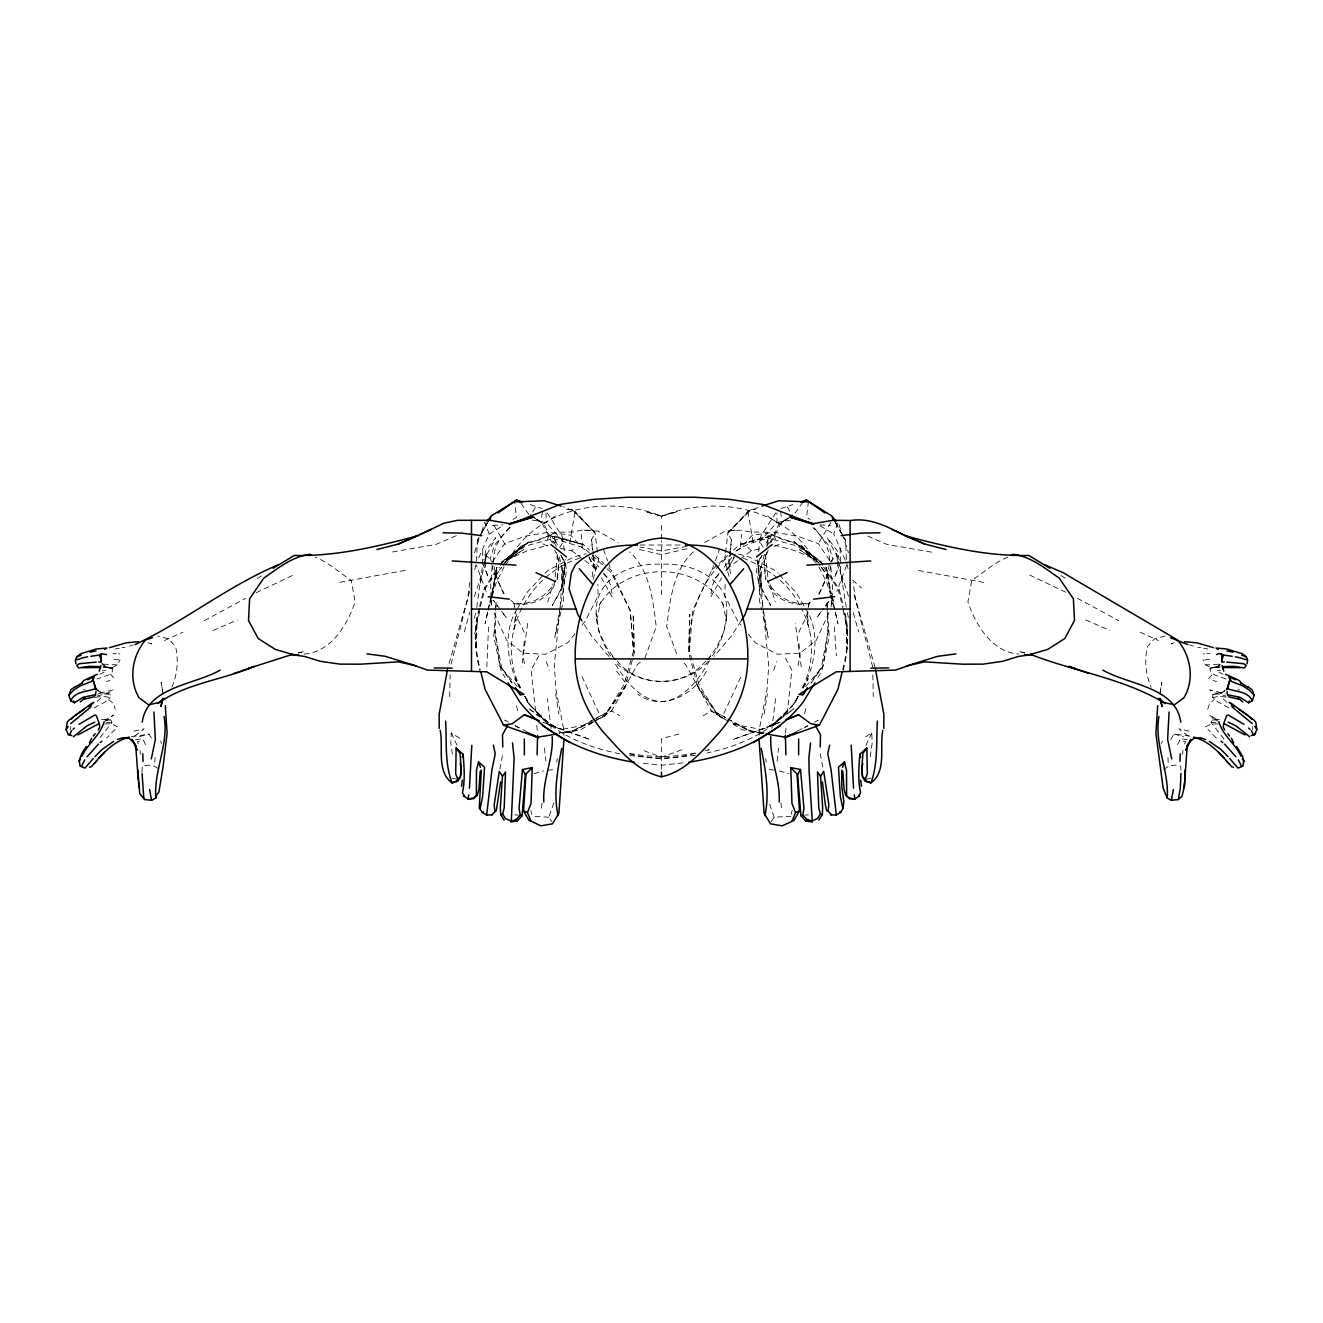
<?xml version="1.0" encoding="UTF-8"?>
<svg xmlns="http://www.w3.org/2000/svg" width="1323" height="1323" viewBox="0 0 1323 1323"><rect width="100%" height="100%" fill="white"/><g stroke="black" fill="none" stroke-linecap="round" stroke-linejoin="round"><path stroke-width="0.75" stroke-dasharray="5 3.75" d="M661.5 594.821L661.517 540.958M661.517 539.056L661.517 523.743M1252.683 730.015L1252.683 726.674M758.641 551.559L759.683 541.653L776.915 522.502L776.948 512.977M661.55 518.302L661.55 516.268C712.799 495.249 782.075 505.915 812.206 556.355L793.866 541.537L821.864 562.225M725.12 584.369L724.954 596.011L737.738 621.066L741.029 625.184M449.721 696.609L450.134 674.928M141.925 772.185L142.272 766.083L148.06 765.107L154.328 766.166L159.455 769.44M476.727 607.323L482.465 566.244M482.515 564.21L482.895 547.954M759.154 735.323L759.303 729.32L767.042 689.663L768.713 665.585L762.412 601.899L760.278 566.889L759.336 600.146L761.684 609.986M485.508 562.225L485.293 569.485L488.419 577.506L482.994 563.912M485.558 560.406L486.566 553.593L485.061 560.836M512.067 682.833L501.615 667.503L495.1 632.741L495.761 612.698M495.927 607.307L496.108 602.015L493.777 636.727L501.07 670.761L505.088 677.624M154.841 762.329L155.023 757.467M1228.802 707.904L1217.805 701.885L1212.761 697.453L1212.86 694.459L1214.878 693.103L1221.476 692.888L1225.33 694.095M476.561 561.217L477.305 540.727L478.661 538.163M459.61 738.217L451.226 732.925L450.829 743.179L452.731 756.69M1182.712 754.275L1182.911 750.422M488.534 626.937L486.715 669.835M557.512 554.569L555.164 576.712M557.43 579.689L559.017 561.018L556.173 552.154M785.564 733.289L786.193 725.302M492.222 566.426L490.701 582.815L491.031 598.228M787.168 713.709L791.898 670.066L784.092 655.646M730.412 551.327L729.188 564.706L730.875 576.828M730.594 549.409L731.47 539.867L727.931 532.937L747.875 511.455L760.064 506.676M557.099 578.168L558.819 561.233L554.734 549.955M757.814 559.48L756.574 571.371L768.216 637.554L762.147 611.954M524.305 641.324L522.833 654.984L524.95 665.601M775.559 698.643L771.888 728.477M777.081 761.138L778.602 748.14M808.419 501.417L806.55 517.31L809.957 519.41M491.081 600.146L491.908 606.959M569.684 543.207L575.125 511.455L562.937 506.676M541.438 808.171L542.083 802.896M725.285 554.585L724.574 560.505L729.899 579.457M725.533 552.617L727.931 532.937L750.687 509.653L756.326 509.537M870.269 756.69L872.171 743.179L871.774 732.925L863.39 738.217M487.691 612.185L485.078 623.53L496.753 570.775L492.999 589.363L496.638 567.352L491.048 606L490.618 602.693M740.268 546.68L741.872 534.161M469.781 582.368L467.681 598.277L447.918 667.536M735.158 554.139L730.428 564.326L725.864 570.411L727.567 569.469L729.386 555.643M729.651 553.676L731.47 539.867M527.662 623.414L521.742 666.875M808.634 606.596L809.13 602.957L811.925 600.278M556.768 762.197L557.264 758.592M592.125 576.828L593.812 564.706L592.588 551.327M807.873 611.987L807.51 623.067L809.312 629.798M811.065 683.048L822.906 666.329L828.347 629.781L821.385 667.47L810.916 682.817M504.939 565.169L521.874 545.704L551.36 534.79L583.575 544.696L589.396 550.087M541.57 517.227L542.447 511.538M769.672 543.29L779.049 523.891L792.527 515.49M514.515 622.703L515.441 616.766M1159.924 694.426L1161.842 682.387L1160.122 692.094M764.115 714.089L767.39 693.814M484.698 562.655L485.673 556.768L495.794 537.684L485.888 550.5L483.821 560.092M492.999 589.363L493.479 586.569M499.896 769.192L502.806 753.614M474.494 618.155L475.619 612.698M480.431 583.129L486.566 553.593M488.137 610.3L491.164 596.888M491.594 594.937L495.877 575.406L501.268 567.352M103.045 666.66L112.075 667.652L112.372 671.72L108.453 674.962L97.042 678.997M474.775 633.535L480.084 609.622M791.253 814.356L792.146 810.387M553.824 802.796L548.813 817.184L551.823 821.682M469.648 591.447L450.3 667.04M474.725 569.717L476.098 563.796M843.148 670.381C848.671 650.354 849.515 628.425 843.892 608.382M560.853 611.954L554.784 637.554L566.426 571.371L565.186 559.48M561.316 609.986L563.664 600.146L562.722 566.889L560.588 601.899L554.287 665.585L555.958 689.663L563.697 729.32L563.846 735.323M804.582 713.659L806.451 705.92M842.718 669.686C847.398 651.214 849.598 630.856 844.057 612.417M479.108 608.382C473.485 628.425 474.329 650.354 479.852 670.381M479.571 606.48L483.788 589.38L497.878 567.319M479.918 608.563C473.402 628.193 475.189 649.891 480.282 669.686M480.414 606.645L484.83 589.33L499.449 567.187M764.446 554.172L761.535 565.417L760.841 586.635L770.648 605.454L758.526 584.22L758.129 562.655L761.866 555.577M766.86 544.811L768.795 537.32L765.62 544.861M1161.644 743.592L1162.305 741.045M513.688 629.798L515.49 623.067L515.127 611.987M644.863 658.11L656.274 626.705C652.901 600.89 650.255 570.626 629.665 551.873M464.34 631.914L469.847 612.169M593.101 579.457L598.426 560.505L597.715 554.585M547.788 602.015L552.898 584.501M1177.536 744.601L1180.761 738.664L1187.376 739.789M489.89 602.742L491.61 597.235M492.189 595.4L496.224 582.567L504.063 566.922M766.827 552.154L763.983 561.018L765.57 579.689M474.345 596.706L482.333 572.346M798.05 665.601L800.167 654.984L798.695 641.324M831.092 606.959C833.953 593.911 831.803 579.788 830.778 566.426M1207.701 709.244L1209.586 703.538L1214.332 699.487M723.896 713.428L740.979 676.599M474.494 552.7L480.96 533.599M481.622 531.681L484.863 522.138L489.196 534.128L477.735 560.092M101.59 719.547L108.817 719.365L110.983 720.076L112.008 722.457L98.944 739.144M773.641 670.298L776.7 661.632M846.588 565.301L836.814 591.596M845.265 560.092L833.804 534.128L838.137 522.138L841.378 531.681M711.923 570.23L714.668 562.688M715.346 560.803L719.464 549.475M768.266 549.955L764.181 561.233L765.901 578.168M829.008 612.549L816.291 640.282L799.968 653.165L777.329 654.257L755.218 642.697L747.958 633.75M719.051 573.438L715.247 578.168L711.708 587.395L710.732 597.136L721.663 577.771M840.006 563.912L834.581 577.506L837.707 569.485L837.492 562.225M818.887 593.564C832.217 568.443 835.623 548.384 812.851 527.53M547.424 539.387L549.045 535.435L583.575 544.696L549.045 535.435M97.67 694.095L101.524 692.888L108.122 693.103L110.14 694.459L110.239 697.453L102.516 696.262L96.099 702.447M760.08 558.074L757.715 563.73L760.841 586.635L758.129 562.655L757.715 563.73L762.197 555.147M1224.056 739.144L1210.992 722.457L1212.017 720.076L1214.183 719.365L1221.41 719.547M833.771 599.435L831.952 606L831.224 600.162M770.036 538.329L771.64 534.79L801.126 545.704L822.327 563.73L797.67 546.134L768.283 538.147L770.036 538.329C716.305 545.754 686.29 601.684 689.432 652.256L692.624 610.598L711.741 570.279L717.562 564.904M865.904 745.345L871.774 732.925M171.858 687.183C177.414 674.515 178.704 659.995 175.562 646.484L168.418 638.744L157.685 636.049M798.794 632.278L806.484 616.386L809.13 602.957C791.766 606.43 774.253 595.35 766.943 579.788M1170.739 739.557L1173.997 734.116L1191.477 736.316M830.761 522.453L817.614 544.795M798.05 696.361L794.462 703.522L773.492 725.583L794.462 703.522L798.265 696.659M802.532 687.414C814.538 663.799 814.588 632.295 801.639 609.06M1225.958 678.997L1214.547 674.962L1210.628 671.72L1210.016 668.892L1216.614 667.751L1220.451 663.402M592.406 549.409L591.53 539.867L595.069 532.937L575.125 511.455M1184.532 743.923L1185.64 741.756L1179.421 740.4M770.995 542.43L780.52 524.09L788.128 518.269M766.662 546.564L769.358 541.421L767.489 544.96M819.02 594.573L829.901 570.279L832.564 558.108L828.727 545.489L811.28 524.305M538.908 655.646L531.102 670.066L535.832 713.709M640.299 662.128L637.256 664.791L611.673 710.914L594.556 721.366M803.011 688.092L808.204 678.716L803.094 687.53M481.489 533.086L487.145 522.916M727.567 569.469L734.215 557.496M709.508 660.756C698.809 679.096 684.669 699.669 661.483 701.802C638.744 699.718 624.671 679.757 614.054 661.798M103.095 667.454L112.075 667.652L117.201 664.907L120.046 659.846M477.305 540.727L479.224 537.37M480.183 535.699L487.84 522.254M532.855 511.836L535.683 506.907M481.671 532.921L487.707 522.453M793.353 704.663L798.166 696.328M802.978 687.993C815.514 664.791 820.806 632.377 805.922 609.06M797.984 696.328L792.874 705.142L770.73 726.476L793.965 708.764L767.075 727.501L732.727 739.623L780.057 722.242M554.618 584.485C548.334 599.551 529.316 606.959 513.936 603.437L512.811 602.56M817.928 677.608L821.947 670.744L829.223 636.694L826.925 601.982L827.09 607.29M517.095 609.06C502.194 632.361 507.486 664.774 520.005 687.977M517.921 607.637L526.769 592.721L543.538 574.794M559.629 547.557L563.317 541.653L561.977 535.947L547.11 512.729M775.89 512.729L761.023 535.947L759.683 541.653L763.371 547.557M556.057 579.788C548.747 595.35 531.234 606.43 513.87 602.957L511.075 600.278M712.469 655.91C724.243 637.951 730.759 615.162 724.227 594.044C711.559 571.47 686.091 563.151 661.5 564.243C636.016 562.97 605.818 572.859 597.715 599.302C592.869 618.866 599.981 639.406 610.498 655.877M740.946 621.049L731.189 636.297L714.122 656.357M500.574 565.533L503.898 560.539L528.39 542.447L538.941 540.231L556.04 532.226L572.942 532.011L581.971 530.159L597.88 531.118L618.37 542.562M771.177 821.682L774.187 817.184L790.807 816.341M492.536 561.779L504.609 543.637L525.975 536.03L548.466 532.309L570.676 535.154L582.567 548.251L586.271 550.732M607.819 710.815L626.441 684.123M707.722 659.598L716.454 647.476L723.979 631.551L726.823 613.872L726.327 620.322L722.408 601.998L723.714 605.355C698.445 560.505 624.539 560.505 599.286 605.355L600.592 601.998L596.673 620.338L596.16 613.855L599.005 631.551L606.529 647.46L615.261 659.565M510.149 527.53C487.377 548.384 490.783 568.443 504.113 593.564M825.271 606.298L829.653 600.245L822.493 609.804M1210.016 668.892L1210.925 667.652L1219.955 666.66M495.877 575.406L501.698 567.534M502.856 565.963L507.503 559.646L523.428 549.657L504.51 562.507L507.503 559.646L526.752 551.013L547.954 545.258L547.061 545.274M821.318 611.391L816.605 617.725L819.797 613.872M509.553 527.182L494.273 545.489L490.436 558.108L493.099 570.279L503.98 594.573M802.945 502.029L794.114 514.465M706.399 671.274C693.599 695.17 662.492 711.741 637.884 694.36M94.198 707.904L105.195 701.885L110.239 697.453M581.971 625.184L585.262 621.066L598.046 596.011L597.88 584.369M724.094 567.137L731.669 557.678M575.042 633.75L567.782 642.697L545.671 654.257L523.032 653.165L506.709 640.282L494.058 612.698M707.739 659.78L711.113 655.795L707.16 659.681M805.608 686.637L822.906 666.329M1208.627 678.6L1212.728 674.002M115.035 729.436L106.634 738.036M830.116 562.143L837.244 554.817M727.931 532.937L750.687 509.653M715.247 578.168L719.662 573.669M705.837 660.987C683.958 688.076 639.026 688.076 617.13 660.987M544.944 573.306L547.772 570.527L574.562 556.636L586.254 553.725M786.854 711.493C766.53 734.827 736.464 746.585 706.895 753.052M560.291 548.235L571.619 550.765L575.257 547.325M504.51 562.507L521.758 546.465M719.017 563.548L727.766 555.478M733.604 550.087L739.425 544.696L773.955 535.435L775.576 539.387M708.235 661.384C683.412 688.142 639.555 688.142 614.748 661.351M693.335 551.889C672.729 570.643 670.1 600.89 666.676 626.722L677.591 656.158M1216.614 667.751L1221.41 663.584M521.874 545.704L500.673 563.73L525.33 546.134L554.717 538.147L552.964 538.329L551.36 534.79M1212.86 694.459L1220.517 693.682L1225.859 689.647M555.362 516.02L543.72 524.007L533.698 517.624M810.189 602.56L809.064 603.437C793.684 606.959 774.666 599.551 768.382 584.485M501.136 562.225L529.134 541.537L510.794 556.355C540.942 505.849 610.267 495.265 661.55 516.268L677.574 511.521L661.55 516.02L645.492 511.554L661.55 516.268M726.625 568.973L738.184 560.472M739.822 559.265L751.381 550.765L762.71 548.235M767.638 516.02L779.28 524.007L792.444 514.763M736.729 550.732L740.433 548.251L752.324 535.154L774.517 532.309L797.025 536.03L818.391 543.637L830.464 561.779M257.191 578.647L261.971 575.522M1220.517 693.682L1226.834 689.597M779.28 524.007L789.302 517.624M1163.545 769.44L1168.672 766.166L1174.94 765.107L1180.728 766.083L1181.075 772.185M489.196 534.128L502.823 525.727M513.043 519.41L516.45 517.31L514.581 501.417M592.836 722.408L580.863 729.717L560.654 733.537M593.051 722.126L589.661 724.161L561.432 729.535L542.943 722.259M594.738 721.101L611.673 710.914L619.776 715.776M703.224 715.776L711.327 710.914L724.872 719.067M83.531 689.944L84.97 689.101M704.63 542.562L725.136 531.102L741.029 530.176L750.042 532.011L766.96 532.226L784.059 540.231L794.61 542.447L819.102 560.539L822.426 565.533M591.877 720.87L574.992 730.561L559.05 733.62M593.564 719.91L606.761 712.518M1007.812 557.115C994.152 562.672 983.849 572.363 971.727 580.4L967.907 601.882C975.712 625.051 991.919 652.007 1018.71 654.058M103.938 672.249L99.953 674.201M204.354 620.619L245.565 598.31M803.987 727.997L807.526 726.062M814.588 722.209L818.11 720.274L814.77 721.945M594.655 719.017L572.942 730.842L561.365 732.925M596.458 718.042L606.827 712.386L604.363 716.404L595.118 720.655M256.199 592.704L293.276 575.075M797.571 730.941L807.89 725.55M456.286 535.683L436.044 544.414L391.476 552.154M1205.451 726.922L1211.471 723.813L1218.351 723.946M104.484 721.432L108.817 719.365L113.563 714.949L106.584 719.15M593.283 721.498L572.942 730.842L559.017 732.545M164.482 640.53L182.872 632.196M774.517 546.399L780.09 543.918M213.036 630.492L237.297 619.974M780.09 722.126L761.568 729.535L733.339 724.161M1174.46 642.631L1171.169 643.921L1175.138 642.846M129.621 646.153L133.21 644.814M580.02 558.058C528.042 574.215 494.273 637.372 520.468 687.414M681.709 749.81L661.401 757.203L641.109 749.645M119.384 648.204L115.2 648.998M781.066 508.495L792.791 504.592M771.64 534.79L739.425 544.696L773.955 535.435M106.468 681.527L109.925 680.485M534.178 773.657L543.654 770.929M1165.315 636.049L1154.582 638.744L1147.438 646.484C1144.296 659.995 1145.586 674.515 1151.142 687.183M695.336 753.382C673.457 759.435 649.543 759.435 627.664 753.382M705.176 750.72L709.111 749.661L705.176 750.604M678.914 734L661.401 738.681L661.5 770.896M131.341 736.729L149.003 734.116L152.261 739.557M139.494 736.597L149.003 734.116M97.323 695.997L108.122 693.103L113.249 689.878L101.706 692.706M298.485 652.884L304.141 651.528L298.37 652.818M695.352 752.969C673.291 757.599 649.709 757.599 627.648 752.969M686.951 548.731L661.517 554.684L636.065 548.731M133.937 731.106L144.224 728.808L135.227 735.704L131.523 736.316M145.464 744.601L143.579 740.4L137.36 741.756L138.468 743.923M867.111 779.065L870.584 778.371M695.418 755.268L661.5 758.939L627.582 755.268M405.103 570.395L339.267 582.418M687.05 546.333L661.517 550.963L639.885 547.061M776.915 522.502L790.757 520.071M135.624 739.789L142.239 738.664L143.579 740.4M1218.07 666.676L1210.925 667.652L1205.799 664.907L1202.954 659.846M1212.761 697.453L1220.484 696.262L1227.761 697.37M95.239 697.37L102.516 696.262M1217.028 666.924L1212.116 667.635L1219.905 667.454M304.29 654.058C331.081 652.007 347.288 625.051 355.093 601.882L351.273 580.4C339.151 572.363 328.848 562.672 315.188 557.115M102.384 670.827L105.575 670.447M683.032 762.891L661.5 765.256L639.968 762.891M547.59 770.184L553.709 769.589M117.201 664.907L104.484 664.212M1209.569 659.482L1204.211 659.879M1203.07 653.926L1204.509 653.827M804.715 815.133L808.469 814.869M1218.516 664.212L1205.799 664.907M492.652 525.413L502.905 524.867M1207.8 648.998L1203.616 648.204M1206.758 653.711L1210.065 653.612M1197.844 647.559L1200.705 647.476M730.395 530.391L738.846 530.209M548.813 817.184L532.193 816.341M104.649 723.946L111.529 723.813L117.549 726.922M680.105 545.043L639.637 544.993M1212.017 720.076L1217.888 720.01M106.336 722.457L112.008 722.457M1210.992 722.457L1216.664 722.457M105.112 720.01L110.983 720.076M566.674 509.537L572.313 509.653L595.069 532.937L597.467 552.617M584.154 530.209L592.605 530.391M775.939 545.274L775.046 545.258L796.248 551.013L815.497 559.646L818.49 562.507L799.572 549.657L815.497 559.646L820.144 565.963M122.295 647.476L125.156 647.559M112.935 653.612L116.242 653.711M820.095 524.867L830.348 525.413M118.789 659.879L113.431 659.482M118.491 653.827L119.93 653.926M514.531 814.869L518.285 815.133M769.291 769.589L775.41 770.184M761.635 732.925L753.564 732.132L731.569 722.358M96.166 689.597L102.483 693.682L110.14 694.459M1217.425 670.447L1220.616 670.827M763.983 732.545L750.058 730.842L728.345 719.017M102.549 663.402L105.972 666.924L110.884 667.635L104.93 666.676M983.733 582.418L917.897 570.395M101.59 663.584L106.386 667.751L112.984 668.892M532.259 520.071L546.085 522.502L563.317 541.653L564.359 551.559M1221.294 692.706L1209.751 689.878L1214.878 693.103L1225.677 695.997M762.346 733.537L742.137 729.717L730.164 722.408M763.95 733.637L748.008 730.561L727.749 718.935M619.925 753.779C589 747.644 557.396 735.77 536.146 711.493M452.416 778.371L455.889 779.065M931.524 552.154L886.956 544.414L866.714 535.683M1024.63 652.818L1018.859 651.528L1024.515 652.884M1189.063 731.106L1178.776 728.808L1187.773 735.704L1191.659 736.729M738.532 554.172L748.438 556.636L775.228 570.527L778.04 573.272M1173.997 734.116L1183.506 736.597M147.862 642.846L151.831 643.921L148.54 642.631M779.346 770.929L788.822 773.657M1213.075 680.485L1216.532 681.527M552.964 538.329L583.559 547.722L605.487 567.468M530.209 504.592L541.934 508.495M742.997 558.058C766.761 567.633 789.682 583.476 800.696 607.356M1189.79 644.814L1193.379 646.153M542.91 722.143L590.273 739.623L555.925 727.501L530.705 709.938M1223.047 674.201L1219.062 672.249M1029.724 575.075L1066.801 592.704M1085.703 619.974L1109.964 630.492M1216.416 719.15L1209.437 714.949L1214.183 719.365L1218.516 721.432M542.91 543.918L548.483 546.399M1140.128 632.196L1158.518 640.53M724.177 718.951L718.637 716.404L697.998 687.712L688.373 651.445L689.812 614.137L689.366 650.651L698.842 684.388L718.637 716.404L716.173 712.386L726.542 718.042M716.239 712.518L726.046 717.959M508.23 721.945L504.791 720.142L508.412 722.209M515.11 725.55L525.429 730.941M1077.435 598.31L1118.646 620.619M515.474 726.062L519.013 727.997M588.785 557.496L595.433 569.469L597.136 570.411L592.572 564.326L587.842 554.139M1238.03 689.101L1239.469 689.944M728.444 721.366L711.327 710.914L685.744 664.791L682.701 662.128M820.177 525.727L833.804 534.128M696.559 684.123L715.197 710.815M530.473 515.49L543.951 523.891L553.328 543.29M1061.029 575.522L1065.809 578.647M1226.901 702.447L1220.484 696.262M530.556 514.763L543.72 524.007M571.619 550.765L583.178 559.265M584.816 560.472L596.375 568.973M97.141 689.647L102.483 693.682M529.035 708.764L552.253 726.476L528.522 703.522L524.718 696.659M534.872 518.269L542.48 524.09L552.005 542.43M608.878 656.373L591.828 636.313L582.07 621.082M108.668 699.487L113.414 703.538L115.299 709.244M852.64 580.069L861.538 588.04M606.959 568.774L611.342 572.727L630.178 610.813L633.552 652.239L630.376 610.598L611.259 570.279L605.438 564.888M595.234 555.478L603.983 563.548M801.126 545.704L818.49 562.507M747.743 547.325L751.381 550.765M615.823 659.681L611.871 655.795L615.228 659.764M603.338 573.669L607.753 578.168L611.292 587.395L612.268 597.136L601.337 577.771M572.313 509.653L595.069 532.937M485.756 554.817L492.884 562.143M1216.366 738.036L1207.965 729.436M779.429 574.777L796.248 592.721L805.079 607.637M801.242 546.465L818.061 565.169M110.272 674.002L114.373 678.6M495.1 632.741L494.637 629.847L500.094 666.345L517.359 686.604M503.203 613.872L506.395 617.725L501.682 611.391M528.886 514.465L520.055 502.029M591.331 557.678L598.906 567.137M603.95 573.438L607.753 578.168M616.584 671.224L626.821 684.421M500.507 609.804L493.429 600.311L497.729 606.298M821.302 567.534L827.123 575.406L831.191 594.01L826.362 567.352L830.001 589.363M500.094 666.345L511.918 683.048M505.386 544.795L492.239 522.453M823.551 567.187L838.17 589.33L843.561 610.498M821.732 567.352L827.123 575.406M825.122 567.319L839.212 589.38L843.429 606.48M519.906 687.53L514.796 678.716L519.972 688.076M525.016 696.328L530.126 705.142M524.818 696.311L529.647 704.663L549.508 725.583L528.522 703.522L524.933 696.361M835.293 522.453L841.329 532.921M787.317 506.907L790.145 511.836M835.16 522.254L842.817 535.699M843.776 537.37L845.695 540.727L846.439 561.217M835.855 522.916L841.511 533.086M555.511 544.96L553.642 541.421L556.338 546.564M561.134 555.577L565.285 563.73L562.159 586.635L552.352 605.454L564.474 584.22L564.871 562.655L562.159 586.635L561.465 565.417L558.554 554.172M844.339 538.163L845.695 540.727M560.803 555.147L565.285 563.73L562.92 558.074M582.021 676.599L599.104 713.428M818.937 566.922L826.776 582.567L830.232 593.564M524.206 632.278L516.516 616.386L513.87 602.957L514.366 606.596M451.226 732.925L457.096 745.345M774.187 817.184L769.176 802.796M486.186 591.596L476.412 565.301M557.38 544.861L554.205 537.32L556.14 544.811M603.536 549.492L607.654 560.803M608.332 562.688L611.077 570.23M546.3 661.632L549.359 670.298M842.04 533.599L848.506 552.7M840.535 566.244L840.667 572.346L848.655 596.706M830.811 595.4L834.863 610.3M767.836 576.712L765.488 554.569M770.102 584.501L775.212 602.015M875.082 667.536L855.32 598.277L853.219 582.368M853.318 612.764L858.66 631.914M872.7 667.04L853.352 591.447M160.695 741.045L161.356 743.592M516.549 705.92L518.418 713.659M846.902 563.796L848.275 569.717M835.309 612.185L837.922 623.53L832.101 597.946M530.854 810.387L531.747 814.356M842.916 609.622L848.225 633.535M831.406 594.937L833.11 602.742M839.179 560.092L837.112 550.5L827.206 537.684L837.327 556.768L838.302 562.655M842.569 583.129L836.434 553.593L837.442 560.406M846.273 607.323L840.667 572.346M847.381 612.698L848.506 618.155M820.194 753.614L823.104 769.192M162.878 692.094L161.158 682.387L163.076 694.426M555.61 693.814L558.885 714.089M801.258 666.875L795.338 623.414M807.493 616.799L808.386 622.587M780.553 511.538L781.43 517.227M747.875 511.455L753.316 543.207M765.736 758.592L766.232 762.197M551.112 728.477L547.441 698.643M591.53 539.867L593.349 553.676M593.614 555.643L595.433 569.469M581.128 534.161L582.732 546.68M829.521 586.569L830.976 598.228M780.917 802.896L781.562 808.171M544.398 748.14L545.919 761.138M536.807 725.302L537.436 733.289M834.333 626.854L836.401 655.894M140.089 750.422L140.288 754.275M1167.977 757.467L1168.159 762.329M827.14 609.06L827.9 632.675M840.105 547.954L840.485 564.21M872.866 674.928L873.279 696.609M546.052 512.977L546.085 522.502M70.317 726.674L70.317 730.015M476.115 642.002L475.966 648.915L477.123 618.023L476.115 642.002M634.643 651.445L625.002 687.712L604.363 716.404L624.158 684.388L633.634 650.651L633.188 614.137L634.643 651.445M846.885 642.002L845.877 618.023L847.034 648.915L846.885 642.002"/><path stroke-width="1.5" d="M532.226 767.588L525.38 774.633L522.089 815.729L517.409 820.872L510.695 821.98L516.565 819.053L520.27 815.133L519.013 808.502L522.502 769.523L532.226 767.588L531.036 803.425L527.464 812.587L530.986 821.103L540.842 825.833L552.452 823.832L558.885 813.248L563.945 739.325M883.797 728.361L883.863 714.37L875.479 669.537M552.204 736.663C553.477 758.889 542.48 779.528 543.819 802.003M798.612 754.821L798.679 739.011M492.536 814.836L486.666 815.034L491.924 769.903L495.249 753.68L493.347 745.147M142.074 773.525L143.744 797.389L144.72 799.572L151.599 800.25L155.767 798.116L156.494 794.941L158.892 792.245L163.126 766.331L167.111 733.372L165.309 705.672M820.227 747.032L820.492 734.794L815.299 725.384M137.807 769.721L139.742 793.684L144.72 799.572M1180.215 753.763L1179.967 761.42M759.055 739.325L764.115 813.248L770.548 823.832L782.158 825.833L793.949 820.525L799.472 810.933L797.025 773.839M853.55 788.177L851.185 745.262M481.307 770.102L479.257 808.138L482.333 812.305L486.666 815.034M530.986 821.103L529.051 820.525L523.528 810.933L525.975 773.839M445.619 721.068C446.86 741.492 444.478 763.702 452.152 782.935L458.122 781.033C461.512 775.857 462.14 769.407 460.123 763.586M71.674 730.676L69.408 735.075L68.201 734.364L66.15 729.618L68.217 726.393M101.061 661.616L101.375 653.727L106.551 654.604M818.821 820.111L822.344 814.604L822.658 807.295L820.525 776.237L817.498 772.004L818.788 807.873L820.376 814.108L817.432 818.573L811.677 821.153L806.435 819.053L802.73 815.133L803.987 808.502L800.498 769.523L790.774 767.588L791.964 803.425L795.536 812.587L792.014 821.103M480.199 771.276L478.943 789.384L477.256 795.123L473.502 798.662L468.11 799.324L468.739 794.825M882.821 730.263C879.348 747.148 886.956 771.507 870.848 782.935L864.878 781.033C861.488 775.857 860.86 769.407 862.877 763.586M537.105 754.788L537.601 735.29M1184.746 780.372L1187.194 746.602L1185.937 750.29L1190.981 739.325L1186.88 746.453L1188.964 742.716L1195.082 737.275M512.497 742.964L514.118 758.145L511.323 821.153L505.568 818.573L502.624 814.108L504.212 807.873L505.502 772.004L502.475 776.237L500.342 807.295L500.656 814.604L504.179 820.111M1169.085 711.989L1167.63 739.474L1171.715 758.972M785.399 735.29L785.895 754.788M854.261 794.825L854.89 799.324L849.498 798.662L845.744 795.123L844.057 789.384L842.801 771.276M866.978 781.761L865.424 778.668L867.309 773.938L866.863 748.024L859.884 754.259C858.875 766.877 857.784 780.057 860.545 792.477L858.825 796.231L854.724 799.092L849.564 797.967M846.621 795.255L846.538 770.449L844.521 761.916L838.451 767.208L840.353 796.38L842.9 808.535L840.667 812.305L836.334 815.034L830.464 814.836M1157.691 705.672L1155.889 733.372L1163.182 788.31L1167.233 798.116L1171.401 800.25L1178.28 799.572L1182.034 796.297L1184.713 784.903L1185.193 769.721M810.503 742.964L808.882 758.145L809.13 771.177L812.305 821.98L805.591 820.872L800.911 815.729L797.62 774.633L790.774 767.588M1184.581 781.976L1183.572 788.128M471.815 745.262L469.45 788.177M95.471 695.435L95.934 691.549M1173.385 789.5L1171.401 800.25M1158.915 716.471C1154.036 744.287 1169.201 770.052 1167.233 798.116M477.256 795.123L473.436 797.967L468.276 799.092L464.175 796.231L462.455 792.477C465.216 780.057 464.125 766.877 463.116 754.259L456.137 748.024L455.691 773.938L457.576 778.668L456.022 781.761M461.529 786.16L462.306 780.157M831.307 814.687L828.049 811.082L828.86 805.128L823.7 771.375L820.525 776.237M142.272 722.176C146.787 686.885 195.093 684.719 220.164 670.116M66.15 729.618L67.225 722.16L68.813 720.274L92.015 703.141M500.59 781.992L496.34 810.685L491.693 814.687M561.746 748.388C557.347 770.449 553.361 793.387 558.041 815.613M1247.043 663.815L1247.655 660.16L1246.316 656.853L1241.718 655.216M93.321 758.492L84.953 768.101L80.29 766.166C77.627 759.005 82.439 752.092 86.359 746.503M155.767 798.116C153.799 770.052 168.964 744.287 164.085 716.471M94.462 694.922L83.051 697.271L74.402 702.778L70.781 700.826L68.862 695.319L73.575 690.176L80.538 685.727L91.469 681.51L94.065 677.872M1221.724 661.864L1222.965 654.968L1219.426 653.463L1216.449 654.604M1221.939 660.409L1222.965 654.968L1232.176 656.274M447.521 669.537L439.137 714.37L439.203 728.361M764.959 815.613C769.639 793.387 765.653 770.449 761.254 748.388M829.653 745.147L827.751 753.68L831.076 769.903L836.334 815.034M162.762 698.494L160.943 706.416L162.663 699.569M1229.679 758.492L1238.047 768.101L1242.71 766.166L1244.067 760.328L1242.38 759.121M480.1 808.535L482.647 796.38L484.549 767.208L478.479 761.916L476.462 770.449L476.379 795.255M151.285 758.972L155.37 739.474L153.915 711.989M842.238 671.654L837.922 689.3L819.4 725.236L784.556 737.754L796.926 731.867M1227.529 688.473L1230.175 679.063L1228.935 677.872M1252.22 700.826C1248.168 691.102 1235.649 691.962 1227.331 688.572L1226.834 689.597L1230.175 679.063L1231.531 681.51L1242.462 685.727L1249.425 690.176L1254.138 695.319L1252.22 700.826L1248.598 702.778L1239.949 697.271L1228.538 694.922M462.256 757.12L463.116 754.259M99.192 671.208L100.995 665.486M68.862 695.319L70.88 689.779L75.014 686.835M89.352 742.815L91.618 738.217M842.569 767.307L844.521 761.916M81.282 655.216L76.684 656.853L75.345 660.16L75.957 663.815M1251.326 730.676L1253.592 735.075L1254.799 734.364L1256.85 729.618L1254.783 726.393M104.12 721.796C100.217 735.538 87.765 743.609 81.91 756.293M1178.28 799.572L1180.314 788.458L1180.926 773.525M1248.598 702.778L1249.408 700.975M70.781 700.826C74.832 691.102 87.351 691.962 95.669 688.572L96.166 689.597L92.825 679.063L95.471 688.473M507.701 725.384L502.508 734.794L502.773 747.032M488.088 521.229L490.916 516.135L513.605 501.963L544.2 500.756L561.068 506.081M101.375 653.727L100.035 654.968L90.824 656.274M797.62 774.633L800.498 769.523M488.799 520.567L490.717 517.21L488.716 520.7M814.918 682.767L803.21 702.033C775.741 737.473 732.082 755.268 688.903 762.246M96.794 760.857L94.346 763.536M84.689 759.849L81.48 766.265L80.29 766.166M741.393 620.371L745.047 614.715L753.961 588.801L751.679 573.024L747.743 564.987C731.354 548.648 707.458 544.861 685.314 545.059M463.282 796.33L464.042 795.206M1032.32 654.505L1018.578 656.406L1002.553 661.318L983.138 664.129L962.499 664.179L924.562 661.864L909.612 665.221L895.34 670.116L836.235 671.836L798.96 694.459L802.78 694.757L807.427 687.943M802.78 694.757L807.51 688.076M866.863 748.024L862.943 753.333L862.001 765.901L862.497 777.395L865.424 778.668M104.434 752.423L98.696 757.947M87.07 756.789L98.398 744.121M730.213 584.336L743.691 568.725M93.354 736.035L95.173 733.752M98.249 729.916L99.754 727.187L99.242 723.416L96.314 715.594L94.809 715.015L79 724.326M81.629 683.148L83.713 680.518L97.389 674.267M71.359 719.166L73.129 717.116M70.731 723.565L90.741 707.094L91.634 704.2L93.916 702.265M94.859 756.739L102.202 749.347L113.58 741.442M74.766 715.611L84.01 709.409M72.98 729.32L74.336 728.08M164.069 698.213L159.306 702.463L148.606 704.812L139.014 697.717C128.199 679.427 132.217 655.712 145.563 639.902L152.426 637.769M805.591 820.872L806.898 819.698M87.781 679.824L94.28 676.384M73.344 736.795L86.921 725.914L94.826 722.143M100.201 742.6L101.921 741.178M74.551 687.315L82.555 682.833M756.508 556.884L772.152 544.514M482.217 812.603L483.242 811.793M78.537 664.196L76.8 665.469L78.52 667.983L89.336 666.329L100.416 666.627M537.353 719.91L524.388 714.734L512.249 723.698L503.6 725.236L485.078 689.3L480.762 671.654M80.62 759.121L78.933 760.328L79.33 762.015M514.581 501.417L516.532 500.044L522.403 501.996M486.517 520.964L489.808 518.682M498.06 512.927L516.532 500.044L520.055 502.029M157.784 703.522C186.179 683.098 222.595 680.088 254.165 666.412L234.154 673.49M80.273 701.934L83.233 699.387L94.578 696.741M273.117 568.262L294.252 555.445C336.571 556.437 377.551 546.548 418.217 535.65L398.223 544.084L376.939 549.508M1011.632 555.213L1013.104 554.271C1031.113 556.685 1044.856 568.245 1059.243 578.151L1073.383 598.773L1074.491 620.487L1064.817 638.513L1047.618 649.444L1028.203 655.083L1024.399 654.67M88.393 706.714L90.692 705.275M753.184 742.616L780.603 725.616M802.945 502.029L806.468 500.044L824.94 512.927M98.547 723.813L78.007 734.91M454.169 781.843L452.152 782.935C436.044 771.507 443.652 747.148 440.179 730.263M790.807 734.563L785.779 737.291L765.934 733.967M83.796 698.643L85.003 698.031M419.838 534.856L443.751 523.23L457.56 520.303L490.089 520.319L509.272 523.577L532.937 517.21L509.074 524.536L560.291 504.427L593.597 499.35L627.863 497.233L695.137 497.233L729.403 499.35L762.71 504.427L813.926 524.536L790.063 517.21L813.728 523.577L832.911 520.319L850.11 520.485L850.11 671.174M842.9 808.535L843.892 801.92L841.825 787.152L841.693 770.102M76.684 656.853L80.753 653.744L96.248 648.981L107.064 648.005M767.572 581.574L787.003 572.661M104.649 649.395L106.171 648.7M135.062 644.599C184.36 621.38 227.523 586.337 277.78 564.987M398.223 544.084L431.248 529.316M457.576 778.668L460.503 777.395L460.999 765.901L460.057 753.333L456.137 748.024M129.389 737.242C112.653 741.194 101.904 754.854 91.105 766.91L89.501 767.191M795.536 812.587L799.472 810.933M785.63 719.993L798.612 714.734L810.751 723.698L819.4 725.236M785.647 719.91L798.612 714.734M90.08 652.14L96.099 650.916M661.533 776.799C685.463 771.441 701.521 751.993 717.281 734.728C736.961 713.031 748.256 685.033 747.826 655.629C747.743 603.586 719.679 542.281 661.45 538.048C603.271 542.364 575.257 603.569 575.174 655.58C574.728 685.016 586.056 713.047 605.752 734.778C621.529 752.026 637.587 771.491 661.533 776.799L661.5 772.053M1251.111 735.621L1254.799 734.364M800.597 501.996L806.468 500.044L808.419 501.417M800.911 815.729L802.73 815.133M117.466 739.458L122.245 737.87L127.868 737.986M1240.164 667.668L1222.617 667.536M79.314 663.716L96.281 662.079M761.932 506.081L778.8 500.756L809.395 501.963L832.084 516.135L834.912 521.229M247.021 668.892L292.846 654.24M80.405 658.771L76.172 659.78M87.616 656.77L81.199 658.242M906.702 665.949L937.643 656.324L956 653.876M500.656 814.604L502.624 814.108M109.412 647.691L126.247 642.829L138.535 641.672M557.066 733.967L537.221 737.291L532.193 734.563M841.13 535.65L861.505 533.119L879.993 532.789M813.612 599.17L834.664 596.656M298.601 654.67L294.797 655.083L275.382 649.444L258.183 638.513L248.509 620.487L249.617 598.773L263.757 578.151C278.144 568.245 291.887 556.685 309.896 554.271L311.368 555.213M515.474 688.076L520.204 694.757L524.007 694.41L486.732 671.819L427.66 670.116L413.388 665.221L398.438 661.864L360.501 664.179L339.862 664.129L320.447 661.318L304.422 656.406L290.68 654.505M1242.71 766.166L1241.52 766.265L1238.311 759.849M870.766 560.919L806.964 565.186M1184.465 641.672L1196.753 642.829L1213.588 647.691M637.686 545.076C615.526 544.861 591.646 548.648 575.257 564.971L571.321 573.024L569.039 588.801L577.953 614.715L581.607 620.371M1222.584 666.627L1233.664 666.329L1244.48 667.983L1246.2 665.469L1244.463 664.196M1195.132 737.986L1200.755 737.87L1205.534 739.458M870.799 668.165L888.758 667.917M850.59 520.485C869.641 517.574 886.89 526.223 903.162 534.856M98.663 662.046L100.383 662.029M471.501 609.06L576.018 609.06M746.982 609.06L850.11 609.06M575.522 658.904L747.478 658.904M1222.617 662.029L1224.337 662.046M434.225 667.917L452.185 668.165M443.007 532.789L461.479 533.119L481.87 535.65M515.987 565.119L452.234 560.919M1226.719 662.079L1243.686 663.716M1226.901 650.916L1232.92 652.14M100.383 667.536L82.836 667.668M1215.936 648.005L1226.752 648.981L1242.247 653.744L1246.316 656.853M634.081 762.246C590.918 755.268 547.259 737.473 519.79 702.033L508.098 682.784M1246.828 659.78L1242.595 658.771M488.303 596.673L509.372 599.17M1228.422 696.741L1239.767 699.387L1242.727 701.934M1241.801 658.242L1235.384 656.77M367 653.876L385.357 656.324L416.298 665.949M1244.993 734.91L1224.453 723.813M1233.499 767.191L1231.895 766.91C1221.096 754.854 1210.347 741.194 1193.611 737.242M1030.154 654.24C1074.607 671.687 1124.236 678.385 1165.216 703.522M820.376 814.108L822.344 814.604M1049.883 568.262L1028.748 555.445C986.429 556.437 945.449 546.548 904.783 535.65L924.777 544.084L946.061 549.508M828.049 811.082L826.66 810.685L825.337 804.5L822.41 781.992M1170.574 637.769L1187.938 644.599M520.27 815.133L522.089 815.729M68.201 734.364L71.889 735.621M1075.979 668.892L1068.835 666.412L1088.846 673.49M503.6 725.236L538.444 737.754L526.074 731.867M1228.72 676.384L1235.219 679.824M1102.836 670.116C1127.907 684.719 1176.213 686.885 1180.728 722.176M524.388 714.734L539.238 720.754M523.528 810.933L527.464 812.587M1045.22 564.987L1062.898 572.578L1177.437 639.902C1190.766 655.695 1194.818 679.41 1184.002 697.684L1174.394 704.812L1163.694 702.463L1158.931 698.213M1240.445 682.833L1248.449 687.315M891.752 529.316L924.777 544.084M1228.174 722.143L1236.079 725.914L1249.656 736.795M1216.829 648.7L1218.351 649.395M535.98 572.644L555.428 581.574M1209.42 741.442L1220.798 749.347L1228.141 756.739M1237.997 698.031L1239.204 698.643M868.831 781.843L870.848 782.935C878.257 763.636 876.124 741.492 877.381 721.068M542.397 725.616L569.816 742.616M1238.99 709.409L1248.234 715.611M502.475 776.237L499.3 771.375L494.141 805.128L494.951 811.082M1232.308 705.275L1234.607 706.714M1247.986 686.835L1252.12 689.779L1254.138 695.319M833.143 518.649L836.5 520.981M1225.611 674.267L1239.287 680.518L1241.371 683.148M1224.304 757.947L1218.566 752.423M127.918 737.275L134.036 742.716L136.12 746.453L132.019 739.325L137.063 750.29L135.806 746.602L138.254 780.372M1228.654 763.536L1226.206 760.857M839.758 811.793L840.783 812.603M550.848 544.481L566.476 556.867M1230.985 703.141L1254.187 720.274L1255.775 722.16L1256.85 729.618M1221.079 741.178L1222.799 742.6M1229.084 702.265L1231.366 704.2L1232.259 707.094L1252.269 723.565M1244 724.326L1228.191 715.015L1226.686 715.594L1223.758 723.416L1223.246 727.187L1224.751 729.916M516.102 819.698L517.409 820.872M1248.664 728.08L1250.02 729.32M1224.602 744.121L1235.93 756.789M845.744 795.123L849.498 798.662M1236.641 746.503L1242.529 756.21L1243.67 762.015M579.292 568.725L592.77 584.336M1249.871 717.116L1251.641 719.166M1227.827 733.752L1229.646 736.035M1231.382 738.217L1233.648 742.815M515.557 687.943L520.204 694.757M858.958 795.206L859.718 796.33M834.284 520.7L832.283 517.21L834.201 520.567M522.502 769.523L525.38 774.633M151.599 800.25L149.615 789.5M1241.09 756.293C1235.235 743.609 1222.783 735.538 1218.88 721.796M73.592 700.975L74.402 702.778M478.479 761.916L480.431 767.307M1222.005 665.486L1223.808 671.208M859.884 754.259L860.744 757.12M1160.337 699.569L1162.057 706.416L1160.238 698.494M139.428 788.128L138.419 781.976M101.061 660.409L100.035 654.968L101.276 661.864M860.694 780.157L861.471 786.16M1227.066 691.549L1227.529 695.435M779.181 802.003C780.52 779.528 769.523 758.889 770.796 736.663M1221.625 653.727L1221.939 661.616M143.033 761.42L142.785 753.763M524.321 739.011L524.388 754.821M471.501 520.468L471.501 671.158"/></g></svg>
